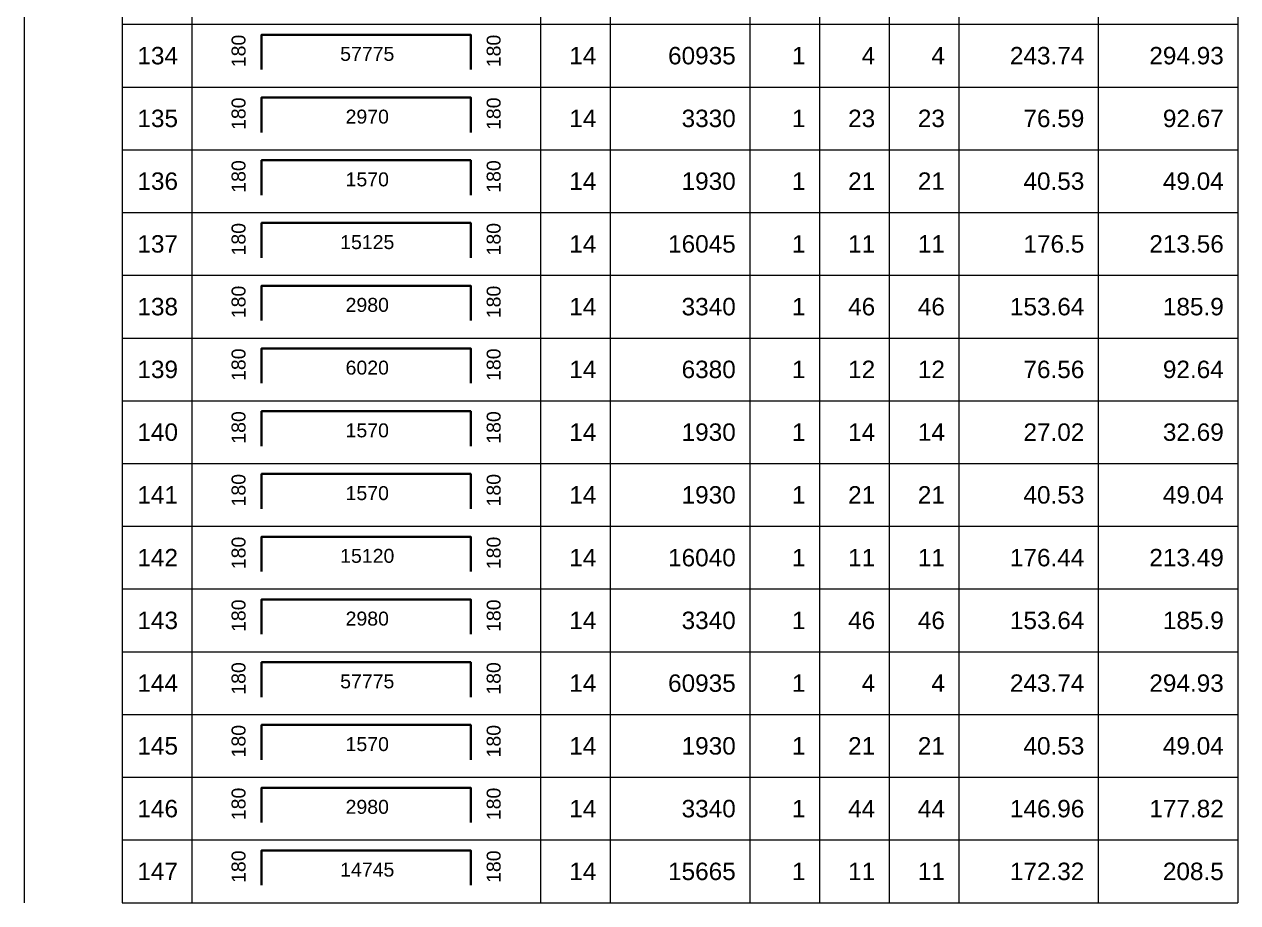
# Model space of a CAD drawing. Header units: millimetres. Extents: x -179076 to 505271, y -26127 to 124331.
# Drawn here: x -33775 to -16370, y -10827 to 1773 of the extents above; entities that cross this region are included whole.
import ezdxf
from ezdxf.enums import TextEntityAlignment as Align

# ---------------------------------------------------------------- set-up
doc = ezdxf.new("R2010")
doc.units = ezdxf.units.MM
for name, color, linetype, lineweight in [('NDC_S_REBAR', 4, 'Continuous', 35), ('NDC_S_VN TEXT', 7, 'Continuous', 20), ('NDC_Table', 3, 'Continuous', 20)]:
    doc.layers.add(name, color=color, linetype=linetype, lineweight=lineweight)
doc.styles.add('ARIAL', font='arial.ttf', dxfattribs={"width": 0.8})

# ---------------------------------------------------------------- blocks, each defined once
blk = doc.blocks.new('dang04')
at = {"layer": 'NDC_S_REBAR'}
blk.add_lwpolyline([(3405, -650), (3405, -150), (6405, -150), (6405, -650)], dxfattribs=at)
at = {"layer": 'NDC_Table'}
for p, q in [((0, 0), (0, -900)), ((1405, 0), (1405, -900)), ((2405, 0), (2405, -900)), ((7405, 0), (7405, -900)), ((8405, 0), (8405, -900)), ((10405, 0), (10405, -900)), ((11405, 0), (11405, -900)), ((12405, 0), (12405, -900)), ((13405, 0), (13405, -900)), ((15405, 0), (15405, -900)), ((17405, 0), (17405, -900)), ((1405, -900), (17405, -900))]:
    blk.add_line(p, q, dxfattribs=at)
at = {"layer": 'NDC_S_VN TEXT', "style": 'ARIAL'}
for p in [(3073, -150), (6733, -150)]:
    blk.add_attdef('D03', text='', height=200, rotation=90, dxfattribs=at).set_placement(p, align=Align.MIDDLE_RIGHT)
for p in [(2205, -450), (8205, -450), (10205, -450), (11205, -450), (12205, -450), (13205, -450), (15205, -450), (17205, -450)]:
    blk.add_attdef('D03', text='', height=250, dxfattribs=at).set_placement(p, align=Align.MIDDLE_RIGHT)
blk.add_attdef('D03', text='', height=200, dxfattribs=at).set_placement((4920, -425), align=Align.MIDDLE_CENTER)

msp = doc.modelspace()

# ---------------------------------------------------------------- block references
at = {"layer": 'NDC_Table'}
ref = msp.add_blockref('dang04', (-33774.8, 2673.4), dxfattribs=at)
ref.add_attrib('D03', '133', dxfattribs={"layer": 'NDC_S_VN TEXT', "height": 250, "style": 'ARIAL'}).set_placement((-31569.5, 2223.4), align=Align.MIDDLE_RIGHT)
ref.add_attrib('D03', '180', dxfattribs={"layer": 'NDC_S_VN TEXT', "height": 200, "rotation": 90, "style": 'ARIAL'}).set_placement((-30701.5, 2523.4), align=Align.MIDDLE_RIGHT)
ref.add_attrib('D03', '10580', dxfattribs={"layer": 'NDC_S_VN TEXT', "height": 200, "style": 'ARIAL'}).set_placement((-28855.2, 2248.7), align=Align.MIDDLE_CENTER)
ref.add_attrib('D03', '180', dxfattribs={"layer": 'NDC_S_VN TEXT', "height": 200, "rotation": 90, "style": 'ARIAL'}).set_placement((-27042.3, 2523.4), align=Align.MIDDLE_RIGHT)
ref.add_attrib('D03', '14', dxfattribs={"layer": 'NDC_S_VN TEXT', "height": 250, "style": 'ARIAL'}).set_placement((-25569.5, 2223.4), align=Align.MIDDLE_RIGHT)
ref.add_attrib('D03', '10940', dxfattribs={"layer": 'NDC_S_VN TEXT', "height": 250, "style": 'ARIAL'}).set_placement((-23569.5, 2223.4), align=Align.MIDDLE_RIGHT)
ref.add_attrib('D03', '1', dxfattribs={"layer": 'NDC_S_VN TEXT', "height": 250, "style": 'ARIAL'}).set_placement((-22569.5, 2223.4), align=Align.MIDDLE_RIGHT)
ref.add_attrib('D03', '7', dxfattribs={"layer": 'NDC_S_VN TEXT', "height": 250, "style": 'ARIAL'}).set_placement((-21569.5, 2223.4), align=Align.MIDDLE_RIGHT)
ref.add_attrib('D03', '7', dxfattribs={"layer": 'NDC_S_VN TEXT', "height": 250, "style": 'ARIAL'}).set_placement((-20569.5, 2223.7), align=Align.MIDDLE_RIGHT)
ref.add_attrib('D03', '76.58', dxfattribs={"layer": 'NDC_S_VN TEXT', "height": 250, "style": 'ARIAL'}).set_placement((-18569.5, 2223.4), align=Align.MIDDLE_RIGHT)
ref.add_attrib('D03', '92.66', dxfattribs={"layer": 'NDC_S_VN TEXT', "height": 250, "style": 'ARIAL'}).set_placement((-16569.5, 2223.4), align=Align.MIDDLE_RIGHT)
ref = msp.add_blockref('dang04', (-33774.8, 1773.4), dxfattribs=at)
ref.add_attrib('D03', '134', dxfattribs={"layer": 'NDC_S_VN TEXT', "height": 250, "style": 'ARIAL'}).set_placement((-31569.5, 1323.4), align=Align.MIDDLE_RIGHT)
ref.add_attrib('D03', '180', dxfattribs={"layer": 'NDC_S_VN TEXT', "height": 200, "rotation": 90, "style": 'ARIAL'}).set_placement((-30701.5, 1623.4), align=Align.MIDDLE_RIGHT)
ref.add_attrib('D03', '57775', dxfattribs={"layer": 'NDC_S_VN TEXT', "height": 200, "style": 'ARIAL'}).set_placement((-28855.2, 1348.7), align=Align.MIDDLE_CENTER)
ref.add_attrib('D03', '180', dxfattribs={"layer": 'NDC_S_VN TEXT', "height": 200, "rotation": 90, "style": 'ARIAL'}).set_placement((-27042.3, 1623.4), align=Align.MIDDLE_RIGHT)
ref.add_attrib('D03', '14', dxfattribs={"layer": 'NDC_S_VN TEXT', "height": 250, "style": 'ARIAL'}).set_placement((-25569.5, 1323.4), align=Align.MIDDLE_RIGHT)
ref.add_attrib('D03', '60935', dxfattribs={"layer": 'NDC_S_VN TEXT', "height": 250, "style": 'ARIAL'}).set_placement((-23569.5, 1323.4), align=Align.MIDDLE_RIGHT)
ref.add_attrib('D03', '1', dxfattribs={"layer": 'NDC_S_VN TEXT', "height": 250, "style": 'ARIAL'}).set_placement((-22569.5, 1323.4), align=Align.MIDDLE_RIGHT)
ref.add_attrib('D03', '4', dxfattribs={"layer": 'NDC_S_VN TEXT', "height": 250, "style": 'ARIAL'}).set_placement((-21569.5, 1323.4), align=Align.MIDDLE_RIGHT)
ref.add_attrib('D03', '4', dxfattribs={"layer": 'NDC_S_VN TEXT', "height": 250, "style": 'ARIAL'}).set_placement((-20569.5, 1323.7), align=Align.MIDDLE_RIGHT)
ref.add_attrib('D03', '243.74', dxfattribs={"layer": 'NDC_S_VN TEXT', "height": 250, "style": 'ARIAL'}).set_placement((-18569.5, 1323.4), align=Align.MIDDLE_RIGHT)
ref.add_attrib('D03', '294.93', dxfattribs={"layer": 'NDC_S_VN TEXT', "height": 250, "style": 'ARIAL'}).set_placement((-16569.5, 1323.4), align=Align.MIDDLE_RIGHT)
ref = msp.add_blockref('dang04', (-33774.8, 873.4), dxfattribs=at)
ref.add_attrib('D03', '135', dxfattribs={"layer": 'NDC_S_VN TEXT', "height": 250, "style": 'ARIAL'}).set_placement((-31569.5, 423.4), align=Align.MIDDLE_RIGHT)
ref.add_attrib('D03', '180', dxfattribs={"layer": 'NDC_S_VN TEXT', "height": 200, "rotation": 90, "style": 'ARIAL'}).set_placement((-30701.5, 723.4), align=Align.MIDDLE_RIGHT)
ref.add_attrib('D03', '2970', dxfattribs={"layer": 'NDC_S_VN TEXT', "height": 200, "style": 'ARIAL'}).set_placement((-28855.2, 448.7), align=Align.MIDDLE_CENTER)
ref.add_attrib('D03', '180', dxfattribs={"layer": 'NDC_S_VN TEXT', "height": 200, "rotation": 90, "style": 'ARIAL'}).set_placement((-27042.3, 723.4), align=Align.MIDDLE_RIGHT)
ref.add_attrib('D03', '14', dxfattribs={"layer": 'NDC_S_VN TEXT', "height": 250, "style": 'ARIAL'}).set_placement((-25569.5, 423.4), align=Align.MIDDLE_RIGHT)
ref.add_attrib('D03', '3330', dxfattribs={"layer": 'NDC_S_VN TEXT', "height": 250, "style": 'ARIAL'}).set_placement((-23569.5, 423.4), align=Align.MIDDLE_RIGHT)
ref.add_attrib('D03', '1', dxfattribs={"layer": 'NDC_S_VN TEXT', "height": 250, "style": 'ARIAL'}).set_placement((-22569.5, 423.4), align=Align.MIDDLE_RIGHT)
ref.add_attrib('D03', '23', dxfattribs={"layer": 'NDC_S_VN TEXT', "height": 250, "style": 'ARIAL'}).set_placement((-21569.5, 423.4), align=Align.MIDDLE_RIGHT)
ref.add_attrib('D03', '23', dxfattribs={"layer": 'NDC_S_VN TEXT', "height": 250, "style": 'ARIAL'}).set_placement((-20569.5, 423.7), align=Align.MIDDLE_RIGHT)
ref.add_attrib('D03', '76.59', dxfattribs={"layer": 'NDC_S_VN TEXT', "height": 250, "style": 'ARIAL'}).set_placement((-18569.5, 423.4), align=Align.MIDDLE_RIGHT)
ref.add_attrib('D03', '92.67', dxfattribs={"layer": 'NDC_S_VN TEXT', "height": 250, "style": 'ARIAL'}).set_placement((-16569.5, 423.4), align=Align.MIDDLE_RIGHT)
ref = msp.add_blockref('dang04', (-33774.8, -26.6), dxfattribs=at)
ref.add_attrib('D03', '136', dxfattribs={"layer": 'NDC_S_VN TEXT', "height": 250, "style": 'ARIAL'}).set_placement((-31569.5, -476.6), align=Align.MIDDLE_RIGHT)
ref.add_attrib('D03', '180', dxfattribs={"layer": 'NDC_S_VN TEXT', "height": 200, "rotation": 90, "style": 'ARIAL'}).set_placement((-30701.5, -176.6), align=Align.MIDDLE_RIGHT)
ref.add_attrib('D03', '1570', dxfattribs={"layer": 'NDC_S_VN TEXT', "height": 200, "style": 'ARIAL'}).set_placement((-28855.2, -451.3), align=Align.MIDDLE_CENTER)
ref.add_attrib('D03', '180', dxfattribs={"layer": 'NDC_S_VN TEXT', "height": 200, "rotation": 90, "style": 'ARIAL'}).set_placement((-27042.3, -176.6), align=Align.MIDDLE_RIGHT)
ref.add_attrib('D03', '14', dxfattribs={"layer": 'NDC_S_VN TEXT', "height": 250, "style": 'ARIAL'}).set_placement((-25569.5, -476.6), align=Align.MIDDLE_RIGHT)
ref.add_attrib('D03', '1930', dxfattribs={"layer": 'NDC_S_VN TEXT', "height": 250, "style": 'ARIAL'}).set_placement((-23569.5, -476.6), align=Align.MIDDLE_RIGHT)
ref.add_attrib('D03', '1', dxfattribs={"layer": 'NDC_S_VN TEXT', "height": 250, "style": 'ARIAL'}).set_placement((-22569.5, -476.6), align=Align.MIDDLE_RIGHT)
ref.add_attrib('D03', '21', dxfattribs={"layer": 'NDC_S_VN TEXT', "height": 250, "style": 'ARIAL'}).set_placement((-21569.5, -476.6), align=Align.MIDDLE_RIGHT)
ref.add_attrib('D03', '21', dxfattribs={"layer": 'NDC_S_VN TEXT', "height": 250, "style": 'ARIAL'}).set_placement((-20569.5, -476.3), align=Align.MIDDLE_RIGHT)
ref.add_attrib('D03', '40.53', dxfattribs={"layer": 'NDC_S_VN TEXT', "height": 250, "style": 'ARIAL'}).set_placement((-18569.5, -476.6), align=Align.MIDDLE_RIGHT)
ref.add_attrib('D03', '49.04', dxfattribs={"layer": 'NDC_S_VN TEXT', "height": 250, "style": 'ARIAL'}).set_placement((-16569.5, -476.6), align=Align.MIDDLE_RIGHT)
ref = msp.add_blockref('dang04', (-33774.8, -926.6), dxfattribs=at)
ref.add_attrib('D03', '137', dxfattribs={"layer": 'NDC_S_VN TEXT', "height": 250, "style": 'ARIAL'}).set_placement((-31569.5, -1376.6), align=Align.MIDDLE_RIGHT)
ref.add_attrib('D03', '180', dxfattribs={"layer": 'NDC_S_VN TEXT', "height": 200, "rotation": 90, "style": 'ARIAL'}).set_placement((-30701.5, -1076.6), align=Align.MIDDLE_RIGHT)
ref.add_attrib('D03', '15125', dxfattribs={"layer": 'NDC_S_VN TEXT', "height": 200, "style": 'ARIAL'}).set_placement((-28855.2, -1351.3), align=Align.MIDDLE_CENTER)
ref.add_attrib('D03', '180', dxfattribs={"layer": 'NDC_S_VN TEXT', "height": 200, "rotation": 90, "style": 'ARIAL'}).set_placement((-27042.3, -1076.6), align=Align.MIDDLE_RIGHT)
ref.add_attrib('D03', '14', dxfattribs={"layer": 'NDC_S_VN TEXT', "height": 250, "style": 'ARIAL'}).set_placement((-25569.5, -1376.6), align=Align.MIDDLE_RIGHT)
ref.add_attrib('D03', '16045', dxfattribs={"layer": 'NDC_S_VN TEXT', "height": 250, "style": 'ARIAL'}).set_placement((-23569.5, -1376.6), align=Align.MIDDLE_RIGHT)
ref.add_attrib('D03', '1', dxfattribs={"layer": 'NDC_S_VN TEXT', "height": 250, "style": 'ARIAL'}).set_placement((-22569.5, -1376.6), align=Align.MIDDLE_RIGHT)
ref.add_attrib('D03', '11', dxfattribs={"layer": 'NDC_S_VN TEXT', "height": 250, "style": 'ARIAL'}).set_placement((-21569.5, -1376.6), align=Align.MIDDLE_RIGHT)
ref.add_attrib('D03', '11', dxfattribs={"layer": 'NDC_S_VN TEXT', "height": 250, "style": 'ARIAL'}).set_placement((-20569.5, -1376.3), align=Align.MIDDLE_RIGHT)
ref.add_attrib('D03', '176.5', dxfattribs={"layer": 'NDC_S_VN TEXT', "height": 250, "style": 'ARIAL'}).set_placement((-18569.5, -1376.6), align=Align.MIDDLE_RIGHT)
ref.add_attrib('D03', '213.56', dxfattribs={"layer": 'NDC_S_VN TEXT', "height": 250, "style": 'ARIAL'}).set_placement((-16569.5, -1376.6), align=Align.MIDDLE_RIGHT)
ref = msp.add_blockref('dang04', (-33774.8, -1826.6), dxfattribs=at)
ref.add_attrib('D03', '138', dxfattribs={"layer": 'NDC_S_VN TEXT', "height": 250, "style": 'ARIAL'}).set_placement((-31569.5, -2276.6), align=Align.MIDDLE_RIGHT)
ref.add_attrib('D03', '180', dxfattribs={"layer": 'NDC_S_VN TEXT', "height": 200, "rotation": 90, "style": 'ARIAL'}).set_placement((-30701.5, -1976.6), align=Align.MIDDLE_RIGHT)
ref.add_attrib('D03', '2980', dxfattribs={"layer": 'NDC_S_VN TEXT', "height": 200, "style": 'ARIAL'}).set_placement((-28855.2, -2251.3), align=Align.MIDDLE_CENTER)
ref.add_attrib('D03', '180', dxfattribs={"layer": 'NDC_S_VN TEXT', "height": 200, "rotation": 90, "style": 'ARIAL'}).set_placement((-27042.3, -1976.6), align=Align.MIDDLE_RIGHT)
ref.add_attrib('D03', '14', dxfattribs={"layer": 'NDC_S_VN TEXT', "height": 250, "style": 'ARIAL'}).set_placement((-25569.5, -2276.6), align=Align.MIDDLE_RIGHT)
ref.add_attrib('D03', '3340', dxfattribs={"layer": 'NDC_S_VN TEXT', "height": 250, "style": 'ARIAL'}).set_placement((-23569.5, -2276.6), align=Align.MIDDLE_RIGHT)
ref.add_attrib('D03', '1', dxfattribs={"layer": 'NDC_S_VN TEXT', "height": 250, "style": 'ARIAL'}).set_placement((-22569.5, -2276.6), align=Align.MIDDLE_RIGHT)
ref.add_attrib('D03', '46', dxfattribs={"layer": 'NDC_S_VN TEXT', "height": 250, "style": 'ARIAL'}).set_placement((-21569.5, -2276.6), align=Align.MIDDLE_RIGHT)
ref.add_attrib('D03', '46', dxfattribs={"layer": 'NDC_S_VN TEXT', "height": 250, "style": 'ARIAL'}).set_placement((-20569.5, -2276.3), align=Align.MIDDLE_RIGHT)
ref.add_attrib('D03', '153.64', dxfattribs={"layer": 'NDC_S_VN TEXT', "height": 250, "style": 'ARIAL'}).set_placement((-18569.5, -2276.6), align=Align.MIDDLE_RIGHT)
ref.add_attrib('D03', '185.9', dxfattribs={"layer": 'NDC_S_VN TEXT', "height": 250, "style": 'ARIAL'}).set_placement((-16569.5, -2276.6), align=Align.MIDDLE_RIGHT)
ref = msp.add_blockref('dang04', (-33774.8, -2726.6), dxfattribs=at)
ref.add_attrib('D03', '139', dxfattribs={"layer": 'NDC_S_VN TEXT', "height": 250, "style": 'ARIAL'}).set_placement((-31569.5, -3176.6), align=Align.MIDDLE_RIGHT)
ref.add_attrib('D03', '180', dxfattribs={"layer": 'NDC_S_VN TEXT', "height": 200, "rotation": 90, "style": 'ARIAL'}).set_placement((-30701.5, -2876.6), align=Align.MIDDLE_RIGHT)
ref.add_attrib('D03', '6020', dxfattribs={"layer": 'NDC_S_VN TEXT', "height": 200, "style": 'ARIAL'}).set_placement((-28855.2, -3151.3), align=Align.MIDDLE_CENTER)
ref.add_attrib('D03', '180', dxfattribs={"layer": 'NDC_S_VN TEXT', "height": 200, "rotation": 90, "style": 'ARIAL'}).set_placement((-27042.3, -2876.6), align=Align.MIDDLE_RIGHT)
ref.add_attrib('D03', '14', dxfattribs={"layer": 'NDC_S_VN TEXT', "height": 250, "style": 'ARIAL'}).set_placement((-25569.5, -3176.6), align=Align.MIDDLE_RIGHT)
ref.add_attrib('D03', '6380', dxfattribs={"layer": 'NDC_S_VN TEXT', "height": 250, "style": 'ARIAL'}).set_placement((-23569.5, -3176.6), align=Align.MIDDLE_RIGHT)
ref.add_attrib('D03', '1', dxfattribs={"layer": 'NDC_S_VN TEXT', "height": 250, "style": 'ARIAL'}).set_placement((-22569.5, -3176.6), align=Align.MIDDLE_RIGHT)
ref.add_attrib('D03', '12', dxfattribs={"layer": 'NDC_S_VN TEXT', "height": 250, "style": 'ARIAL'}).set_placement((-21569.5, -3176.6), align=Align.MIDDLE_RIGHT)
ref.add_attrib('D03', '12', dxfattribs={"layer": 'NDC_S_VN TEXT', "height": 250, "style": 'ARIAL'}).set_placement((-20569.5, -3176.3), align=Align.MIDDLE_RIGHT)
ref.add_attrib('D03', '76.56', dxfattribs={"layer": 'NDC_S_VN TEXT', "height": 250, "style": 'ARIAL'}).set_placement((-18569.5, -3176.6), align=Align.MIDDLE_RIGHT)
ref.add_attrib('D03', '92.64', dxfattribs={"layer": 'NDC_S_VN TEXT', "height": 250, "style": 'ARIAL'}).set_placement((-16569.5, -3176.6), align=Align.MIDDLE_RIGHT)
ref = msp.add_blockref('dang04', (-33774.8, -3626.6), dxfattribs=at)
ref.add_attrib('D03', '140', dxfattribs={"layer": 'NDC_S_VN TEXT', "height": 250, "style": 'ARIAL'}).set_placement((-31569.5, -4076.6), align=Align.MIDDLE_RIGHT)
ref.add_attrib('D03', '180', dxfattribs={"layer": 'NDC_S_VN TEXT', "height": 200, "rotation": 90, "style": 'ARIAL'}).set_placement((-30701.5, -3776.6), align=Align.MIDDLE_RIGHT)
ref.add_attrib('D03', '1570', dxfattribs={"layer": 'NDC_S_VN TEXT', "height": 200, "style": 'ARIAL'}).set_placement((-28855.2, -4051.3), align=Align.MIDDLE_CENTER)
ref.add_attrib('D03', '180', dxfattribs={"layer": 'NDC_S_VN TEXT', "height": 200, "rotation": 90, "style": 'ARIAL'}).set_placement((-27042.3, -3776.6), align=Align.MIDDLE_RIGHT)
ref.add_attrib('D03', '14', dxfattribs={"layer": 'NDC_S_VN TEXT', "height": 250, "style": 'ARIAL'}).set_placement((-25569.5, -4076.6), align=Align.MIDDLE_RIGHT)
ref.add_attrib('D03', '1930', dxfattribs={"layer": 'NDC_S_VN TEXT', "height": 250, "style": 'ARIAL'}).set_placement((-23569.5, -4076.6), align=Align.MIDDLE_RIGHT)
ref.add_attrib('D03', '1', dxfattribs={"layer": 'NDC_S_VN TEXT', "height": 250, "style": 'ARIAL'}).set_placement((-22569.5, -4076.6), align=Align.MIDDLE_RIGHT)
ref.add_attrib('D03', '14', dxfattribs={"layer": 'NDC_S_VN TEXT', "height": 250, "style": 'ARIAL'}).set_placement((-21569.5, -4076.6), align=Align.MIDDLE_RIGHT)
ref.add_attrib('D03', '14', dxfattribs={"layer": 'NDC_S_VN TEXT', "height": 250, "style": 'ARIAL'}).set_placement((-20569.5, -4076.3), align=Align.MIDDLE_RIGHT)
ref.add_attrib('D03', '27.02', dxfattribs={"layer": 'NDC_S_VN TEXT', "height": 250, "style": 'ARIAL'}).set_placement((-18569.5, -4076.6), align=Align.MIDDLE_RIGHT)
ref.add_attrib('D03', '32.69', dxfattribs={"layer": 'NDC_S_VN TEXT', "height": 250, "style": 'ARIAL'}).set_placement((-16569.5, -4076.6), align=Align.MIDDLE_RIGHT)
ref = msp.add_blockref('dang04', (-33774.8, -4526.6), dxfattribs=at)
ref.add_attrib('D03', '141', dxfattribs={"layer": 'NDC_S_VN TEXT', "height": 250, "style": 'ARIAL'}).set_placement((-31569.5, -4976.6), align=Align.MIDDLE_RIGHT)
ref.add_attrib('D03', '180', dxfattribs={"layer": 'NDC_S_VN TEXT', "height": 200, "rotation": 90, "style": 'ARIAL'}).set_placement((-30701.5, -4676.6), align=Align.MIDDLE_RIGHT)
ref.add_attrib('D03', '1570', dxfattribs={"layer": 'NDC_S_VN TEXT', "height": 200, "style": 'ARIAL'}).set_placement((-28855.2, -4951.3), align=Align.MIDDLE_CENTER)
ref.add_attrib('D03', '180', dxfattribs={"layer": 'NDC_S_VN TEXT', "height": 200, "rotation": 90, "style": 'ARIAL'}).set_placement((-27042.3, -4676.6), align=Align.MIDDLE_RIGHT)
ref.add_attrib('D03', '14', dxfattribs={"layer": 'NDC_S_VN TEXT', "height": 250, "style": 'ARIAL'}).set_placement((-25569.5, -4976.6), align=Align.MIDDLE_RIGHT)
ref.add_attrib('D03', '1930', dxfattribs={"layer": 'NDC_S_VN TEXT', "height": 250, "style": 'ARIAL'}).set_placement((-23569.5, -4976.6), align=Align.MIDDLE_RIGHT)
ref.add_attrib('D03', '1', dxfattribs={"layer": 'NDC_S_VN TEXT', "height": 250, "style": 'ARIAL'}).set_placement((-22569.5, -4976.6), align=Align.MIDDLE_RIGHT)
ref.add_attrib('D03', '21', dxfattribs={"layer": 'NDC_S_VN TEXT', "height": 250, "style": 'ARIAL'}).set_placement((-21569.5, -4976.6), align=Align.MIDDLE_RIGHT)
ref.add_attrib('D03', '21', dxfattribs={"layer": 'NDC_S_VN TEXT', "height": 250, "style": 'ARIAL'}).set_placement((-20569.5, -4976.3), align=Align.MIDDLE_RIGHT)
ref.add_attrib('D03', '40.53', dxfattribs={"layer": 'NDC_S_VN TEXT', "height": 250, "style": 'ARIAL'}).set_placement((-18569.5, -4976.6), align=Align.MIDDLE_RIGHT)
ref.add_attrib('D03', '49.04', dxfattribs={"layer": 'NDC_S_VN TEXT', "height": 250, "style": 'ARIAL'}).set_placement((-16569.5, -4976.6), align=Align.MIDDLE_RIGHT)
ref = msp.add_blockref('dang04', (-33774.8, -5426.6), dxfattribs=at)
ref.add_attrib('D03', '142', dxfattribs={"layer": 'NDC_S_VN TEXT', "height": 250, "style": 'ARIAL'}).set_placement((-31569.5, -5876.6), align=Align.MIDDLE_RIGHT)
ref.add_attrib('D03', '180', dxfattribs={"layer": 'NDC_S_VN TEXT', "height": 200, "rotation": 90, "style": 'ARIAL'}).set_placement((-30701.5, -5576.6), align=Align.MIDDLE_RIGHT)
ref.add_attrib('D03', '15120', dxfattribs={"layer": 'NDC_S_VN TEXT', "height": 200, "style": 'ARIAL'}).set_placement((-28855.2, -5851.3), align=Align.MIDDLE_CENTER)
ref.add_attrib('D03', '180', dxfattribs={"layer": 'NDC_S_VN TEXT', "height": 200, "rotation": 90, "style": 'ARIAL'}).set_placement((-27042.3, -5576.6), align=Align.MIDDLE_RIGHT)
ref.add_attrib('D03', '14', dxfattribs={"layer": 'NDC_S_VN TEXT', "height": 250, "style": 'ARIAL'}).set_placement((-25569.5, -5876.6), align=Align.MIDDLE_RIGHT)
ref.add_attrib('D03', '16040', dxfattribs={"layer": 'NDC_S_VN TEXT', "height": 250, "style": 'ARIAL'}).set_placement((-23569.5, -5876.6), align=Align.MIDDLE_RIGHT)
ref.add_attrib('D03', '1', dxfattribs={"layer": 'NDC_S_VN TEXT', "height": 250, "style": 'ARIAL'}).set_placement((-22569.5, -5876.6), align=Align.MIDDLE_RIGHT)
ref.add_attrib('D03', '11', dxfattribs={"layer": 'NDC_S_VN TEXT', "height": 250, "style": 'ARIAL'}).set_placement((-21569.5, -5876.6), align=Align.MIDDLE_RIGHT)
ref.add_attrib('D03', '11', dxfattribs={"layer": 'NDC_S_VN TEXT', "height": 250, "style": 'ARIAL'}).set_placement((-20569.5, -5876.3), align=Align.MIDDLE_RIGHT)
ref.add_attrib('D03', '176.44', dxfattribs={"layer": 'NDC_S_VN TEXT', "height": 250, "style": 'ARIAL'}).set_placement((-18569.5, -5876.6), align=Align.MIDDLE_RIGHT)
ref.add_attrib('D03', '213.49', dxfattribs={"layer": 'NDC_S_VN TEXT', "height": 250, "style": 'ARIAL'}).set_placement((-16569.5, -5876.6), align=Align.MIDDLE_RIGHT)
ref = msp.add_blockref('dang04', (-33774.8, -6326.6), dxfattribs=at)
ref.add_attrib('D03', '143', dxfattribs={"layer": 'NDC_S_VN TEXT', "height": 250, "style": 'ARIAL'}).set_placement((-31569.5, -6776.6), align=Align.MIDDLE_RIGHT)
ref.add_attrib('D03', '180', dxfattribs={"layer": 'NDC_S_VN TEXT', "height": 200, "rotation": 90, "style": 'ARIAL'}).set_placement((-30701.5, -6476.6), align=Align.MIDDLE_RIGHT)
ref.add_attrib('D03', '2980', dxfattribs={"layer": 'NDC_S_VN TEXT', "height": 200, "style": 'ARIAL'}).set_placement((-28855.2, -6751.3), align=Align.MIDDLE_CENTER)
ref.add_attrib('D03', '180', dxfattribs={"layer": 'NDC_S_VN TEXT', "height": 200, "rotation": 90, "style": 'ARIAL'}).set_placement((-27042.3, -6476.6), align=Align.MIDDLE_RIGHT)
ref.add_attrib('D03', '14', dxfattribs={"layer": 'NDC_S_VN TEXT', "height": 250, "style": 'ARIAL'}).set_placement((-25569.5, -6776.6), align=Align.MIDDLE_RIGHT)
ref.add_attrib('D03', '3340', dxfattribs={"layer": 'NDC_S_VN TEXT', "height": 250, "style": 'ARIAL'}).set_placement((-23569.5, -6776.6), align=Align.MIDDLE_RIGHT)
ref.add_attrib('D03', '1', dxfattribs={"layer": 'NDC_S_VN TEXT', "height": 250, "style": 'ARIAL'}).set_placement((-22569.5, -6776.6), align=Align.MIDDLE_RIGHT)
ref.add_attrib('D03', '46', dxfattribs={"layer": 'NDC_S_VN TEXT', "height": 250, "style": 'ARIAL'}).set_placement((-21569.5, -6776.6), align=Align.MIDDLE_RIGHT)
ref.add_attrib('D03', '46', dxfattribs={"layer": 'NDC_S_VN TEXT', "height": 250, "style": 'ARIAL'}).set_placement((-20569.5, -6776.3), align=Align.MIDDLE_RIGHT)
ref.add_attrib('D03', '153.64', dxfattribs={"layer": 'NDC_S_VN TEXT', "height": 250, "style": 'ARIAL'}).set_placement((-18569.5, -6776.6), align=Align.MIDDLE_RIGHT)
ref.add_attrib('D03', '185.9', dxfattribs={"layer": 'NDC_S_VN TEXT', "height": 250, "style": 'ARIAL'}).set_placement((-16569.5, -6776.6), align=Align.MIDDLE_RIGHT)
ref = msp.add_blockref('dang04', (-33774.8, -7226.6), dxfattribs=at)
ref.add_attrib('D03', '144', dxfattribs={"layer": 'NDC_S_VN TEXT', "height": 250, "style": 'ARIAL'}).set_placement((-31569.5, -7676.6), align=Align.MIDDLE_RIGHT)
ref.add_attrib('D03', '180', dxfattribs={"layer": 'NDC_S_VN TEXT', "height": 200, "rotation": 90, "style": 'ARIAL'}).set_placement((-30701.5, -7376.6), align=Align.MIDDLE_RIGHT)
ref.add_attrib('D03', '57775', dxfattribs={"layer": 'NDC_S_VN TEXT', "height": 200, "style": 'ARIAL'}).set_placement((-28855.2, -7651.3), align=Align.MIDDLE_CENTER)
ref.add_attrib('D03', '180', dxfattribs={"layer": 'NDC_S_VN TEXT', "height": 200, "rotation": 90, "style": 'ARIAL'}).set_placement((-27042.3, -7376.6), align=Align.MIDDLE_RIGHT)
ref.add_attrib('D03', '14', dxfattribs={"layer": 'NDC_S_VN TEXT', "height": 250, "style": 'ARIAL'}).set_placement((-25569.5, -7676.6), align=Align.MIDDLE_RIGHT)
ref.add_attrib('D03', '60935', dxfattribs={"layer": 'NDC_S_VN TEXT', "height": 250, "style": 'ARIAL'}).set_placement((-23569.5, -7676.6), align=Align.MIDDLE_RIGHT)
ref.add_attrib('D03', '1', dxfattribs={"layer": 'NDC_S_VN TEXT', "height": 250, "style": 'ARIAL'}).set_placement((-22569.5, -7676.6), align=Align.MIDDLE_RIGHT)
ref.add_attrib('D03', '4', dxfattribs={"layer": 'NDC_S_VN TEXT', "height": 250, "style": 'ARIAL'}).set_placement((-21569.5, -7676.6), align=Align.MIDDLE_RIGHT)
ref.add_attrib('D03', '4', dxfattribs={"layer": 'NDC_S_VN TEXT', "height": 250, "style": 'ARIAL'}).set_placement((-20569.5, -7676.3), align=Align.MIDDLE_RIGHT)
ref.add_attrib('D03', '243.74', dxfattribs={"layer": 'NDC_S_VN TEXT', "height": 250, "style": 'ARIAL'}).set_placement((-18569.5, -7676.6), align=Align.MIDDLE_RIGHT)
ref.add_attrib('D03', '294.93', dxfattribs={"layer": 'NDC_S_VN TEXT', "height": 250, "style": 'ARIAL'}).set_placement((-16569.5, -7676.6), align=Align.MIDDLE_RIGHT)
ref = msp.add_blockref('dang04', (-33774.8, -8126.6), dxfattribs=at)
ref.add_attrib('D03', '145', dxfattribs={"layer": 'NDC_S_VN TEXT', "height": 250, "style": 'ARIAL'}).set_placement((-31569.5, -8576.6), align=Align.MIDDLE_RIGHT)
ref.add_attrib('D03', '180', dxfattribs={"layer": 'NDC_S_VN TEXT', "height": 200, "rotation": 90, "style": 'ARIAL'}).set_placement((-30701.5, -8276.6), align=Align.MIDDLE_RIGHT)
ref.add_attrib('D03', '1570', dxfattribs={"layer": 'NDC_S_VN TEXT', "height": 200, "style": 'ARIAL'}).set_placement((-28855.2, -8551.3), align=Align.MIDDLE_CENTER)
ref.add_attrib('D03', '180', dxfattribs={"layer": 'NDC_S_VN TEXT', "height": 200, "rotation": 90, "style": 'ARIAL'}).set_placement((-27042.3, -8276.6), align=Align.MIDDLE_RIGHT)
ref.add_attrib('D03', '14', dxfattribs={"layer": 'NDC_S_VN TEXT', "height": 250, "style": 'ARIAL'}).set_placement((-25569.5, -8576.6), align=Align.MIDDLE_RIGHT)
ref.add_attrib('D03', '1930', dxfattribs={"layer": 'NDC_S_VN TEXT', "height": 250, "style": 'ARIAL'}).set_placement((-23569.5, -8576.6), align=Align.MIDDLE_RIGHT)
ref.add_attrib('D03', '1', dxfattribs={"layer": 'NDC_S_VN TEXT', "height": 250, "style": 'ARIAL'}).set_placement((-22569.5, -8576.6), align=Align.MIDDLE_RIGHT)
ref.add_attrib('D03', '21', dxfattribs={"layer": 'NDC_S_VN TEXT', "height": 250, "style": 'ARIAL'}).set_placement((-21569.5, -8576.6), align=Align.MIDDLE_RIGHT)
ref.add_attrib('D03', '21', dxfattribs={"layer": 'NDC_S_VN TEXT', "height": 250, "style": 'ARIAL'}).set_placement((-20569.5, -8576.3), align=Align.MIDDLE_RIGHT)
ref.add_attrib('D03', '40.53', dxfattribs={"layer": 'NDC_S_VN TEXT', "height": 250, "style": 'ARIAL'}).set_placement((-18569.5, -8576.6), align=Align.MIDDLE_RIGHT)
ref.add_attrib('D03', '49.04', dxfattribs={"layer": 'NDC_S_VN TEXT', "height": 250, "style": 'ARIAL'}).set_placement((-16569.5, -8576.6), align=Align.MIDDLE_RIGHT)
ref = msp.add_blockref('dang04', (-33774.8, -9026.6), dxfattribs=at)
ref.add_attrib('D03', '146', dxfattribs={"layer": 'NDC_S_VN TEXT', "height": 250, "style": 'ARIAL'}).set_placement((-31569.5, -9476.6), align=Align.MIDDLE_RIGHT)
ref.add_attrib('D03', '180', dxfattribs={"layer": 'NDC_S_VN TEXT', "height": 200, "rotation": 90, "style": 'ARIAL'}).set_placement((-30701.5, -9176.6), align=Align.MIDDLE_RIGHT)
ref.add_attrib('D03', '2980', dxfattribs={"layer": 'NDC_S_VN TEXT', "height": 200, "style": 'ARIAL'}).set_placement((-28855.2, -9451.3), align=Align.MIDDLE_CENTER)
ref.add_attrib('D03', '180', dxfattribs={"layer": 'NDC_S_VN TEXT', "height": 200, "rotation": 90, "style": 'ARIAL'}).set_placement((-27042.3, -9176.6), align=Align.MIDDLE_RIGHT)
ref.add_attrib('D03', '14', dxfattribs={"layer": 'NDC_S_VN TEXT', "height": 250, "style": 'ARIAL'}).set_placement((-25569.5, -9476.6), align=Align.MIDDLE_RIGHT)
ref.add_attrib('D03', '3340', dxfattribs={"layer": 'NDC_S_VN TEXT', "height": 250, "style": 'ARIAL'}).set_placement((-23569.5, -9476.6), align=Align.MIDDLE_RIGHT)
ref.add_attrib('D03', '1', dxfattribs={"layer": 'NDC_S_VN TEXT', "height": 250, "style": 'ARIAL'}).set_placement((-22569.5, -9476.6), align=Align.MIDDLE_RIGHT)
ref.add_attrib('D03', '44', dxfattribs={"layer": 'NDC_S_VN TEXT', "height": 250, "style": 'ARIAL'}).set_placement((-21569.5, -9476.6), align=Align.MIDDLE_RIGHT)
ref.add_attrib('D03', '44', dxfattribs={"layer": 'NDC_S_VN TEXT', "height": 250, "style": 'ARIAL'}).set_placement((-20569.5, -9476.3), align=Align.MIDDLE_RIGHT)
ref.add_attrib('D03', '146.96', dxfattribs={"layer": 'NDC_S_VN TEXT', "height": 250, "style": 'ARIAL'}).set_placement((-18569.5, -9476.6), align=Align.MIDDLE_RIGHT)
ref.add_attrib('D03', '177.82', dxfattribs={"layer": 'NDC_S_VN TEXT', "height": 250, "style": 'ARIAL'}).set_placement((-16569.5, -9476.6), align=Align.MIDDLE_RIGHT)
ref = msp.add_blockref('dang04', (-33774.8, -9926.6), dxfattribs=at)
ref.add_attrib('D03', '147', dxfattribs={"layer": 'NDC_S_VN TEXT', "height": 250, "style": 'ARIAL'}).set_placement((-31569.5, -10376.6), align=Align.MIDDLE_RIGHT)
ref.add_attrib('D03', '180', dxfattribs={"layer": 'NDC_S_VN TEXT', "height": 200, "rotation": 90, "style": 'ARIAL'}).set_placement((-30701.5, -10076.6), align=Align.MIDDLE_RIGHT)
ref.add_attrib('D03', '14745', dxfattribs={"layer": 'NDC_S_VN TEXT', "height": 200, "style": 'ARIAL'}).set_placement((-28855.2, -10351.3), align=Align.MIDDLE_CENTER)
ref.add_attrib('D03', '180', dxfattribs={"layer": 'NDC_S_VN TEXT', "height": 200, "rotation": 90, "style": 'ARIAL'}).set_placement((-27042.3, -10076.6), align=Align.MIDDLE_RIGHT)
ref.add_attrib('D03', '14', dxfattribs={"layer": 'NDC_S_VN TEXT', "height": 250, "style": 'ARIAL'}).set_placement((-25569.5, -10376.6), align=Align.MIDDLE_RIGHT)
ref.add_attrib('D03', '15665', dxfattribs={"layer": 'NDC_S_VN TEXT', "height": 250, "style": 'ARIAL'}).set_placement((-23569.5, -10376.6), align=Align.MIDDLE_RIGHT)
ref.add_attrib('D03', '1', dxfattribs={"layer": 'NDC_S_VN TEXT', "height": 250, "style": 'ARIAL'}).set_placement((-22569.5, -10376.6), align=Align.MIDDLE_RIGHT)
ref.add_attrib('D03', '11', dxfattribs={"layer": 'NDC_S_VN TEXT', "height": 250, "style": 'ARIAL'}).set_placement((-21569.5, -10376.6), align=Align.MIDDLE_RIGHT)
ref.add_attrib('D03', '11', dxfattribs={"layer": 'NDC_S_VN TEXT', "height": 250, "style": 'ARIAL'}).set_placement((-20569.5, -10376.3), align=Align.MIDDLE_RIGHT)
ref.add_attrib('D03', '172.32', dxfattribs={"layer": 'NDC_S_VN TEXT', "height": 250, "style": 'ARIAL'}).set_placement((-18569.5, -10376.6), align=Align.MIDDLE_RIGHT)
ref.add_attrib('D03', '208.5', dxfattribs={"layer": 'NDC_S_VN TEXT', "height": 250, "style": 'ARIAL'}).set_placement((-16569.5, -10376.6), align=Align.MIDDLE_RIGHT)

doc.saveas('drawing.dxf')
